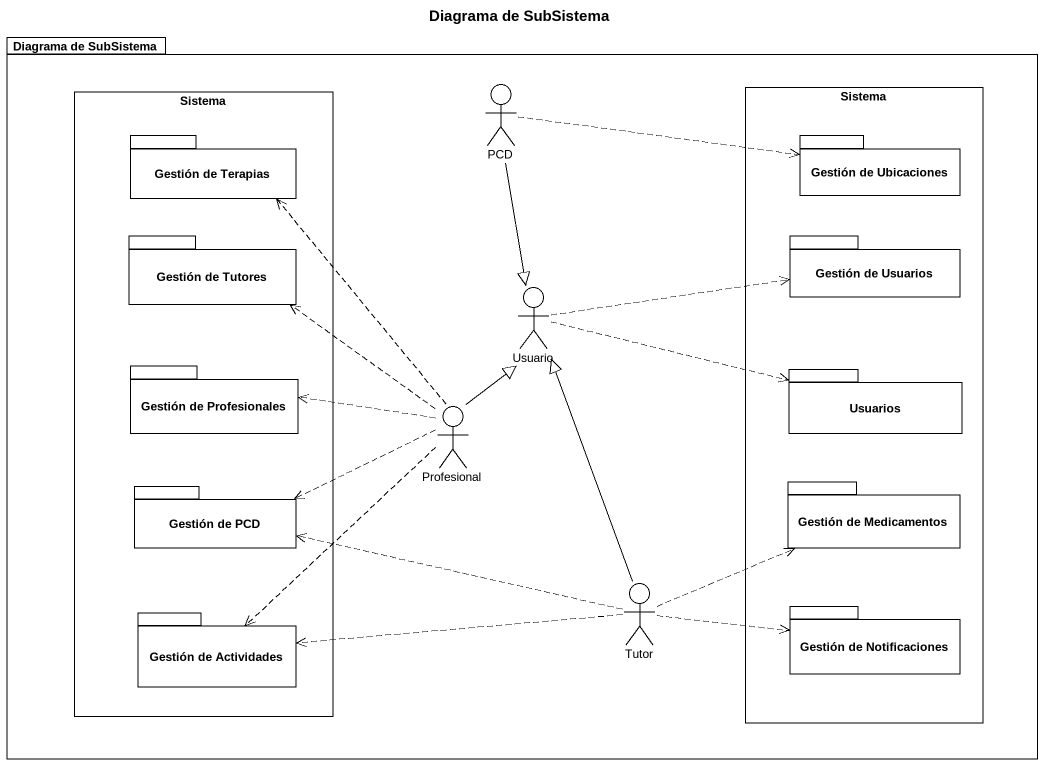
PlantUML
@startuml
title Diagrama de SubSistema
package "Diagrama de SubSistema" as Diagrama_de_SubSistema #FFFFFF {
  rectangle Sistema {
    package "Gestión de Terapias" as Gestión_de_Terapias #FFFFFF {
    }
    package "Gestión de Tutores" as Gestión_de_Tutores #FFFFFF {
    }
    package "Gestión de Profesionales" as Gestión_de_Profesionales #FFFFFF {
    }
    package "Gestión de PCD" as Gestión_de_PCD #FFFFFF {
    }
    package "Gestión de Actividades" as Gestión_de_Actividades #FFFFFF {
    }
  }
  actor PCD #FFFFFF
  rectangle "Sistema" as Sistema_2 {
    package "Gestión de Ubicaciones" as Gestión_de_Ubicaciones #FFFFFF {
    }
    package "Gestión de Usuarios" as Gestión_de_Usuarios #FFFFFF {
    }
    package Usuarios #FFFFFF {
    }
    package "Gestión de Medicamentos" as Gestión_de_Medicamentos #FFFFFF {
    }
    package "Gestión de Notificaciones" as Gestión_de_Notificaciones #FFFFFF {
    }
  }
  actor Usuario #FFFFFF
  actor Profesional #FFFFFF
  actor Tutor #FFFFFF
}
PCD .right.> Gestión_de_Ubicaciones
PCD --|> Usuario
Usuario .right.> Gestión_de_Usuarios
Usuario .right.> Usuarios
Profesional .up.> Gestión_de_Terapias
Profesional .up.> Gestión_de_Tutores
Profesional -up-|> Usuario
Profesional .left.> Gestión_de_Profesionales
Profesional .left.> Gestión_de_PCD
Profesional ..> Gestión_de_Actividades
Tutor -up-|> Usuario
Tutor .left.> Gestión_de_PCD
Tutor .right.> Gestión_de_Medicamentos
Tutor .left.> Gestión_de_Actividades
Tutor .right.> Gestión_de_Notificaciones
@enduml
